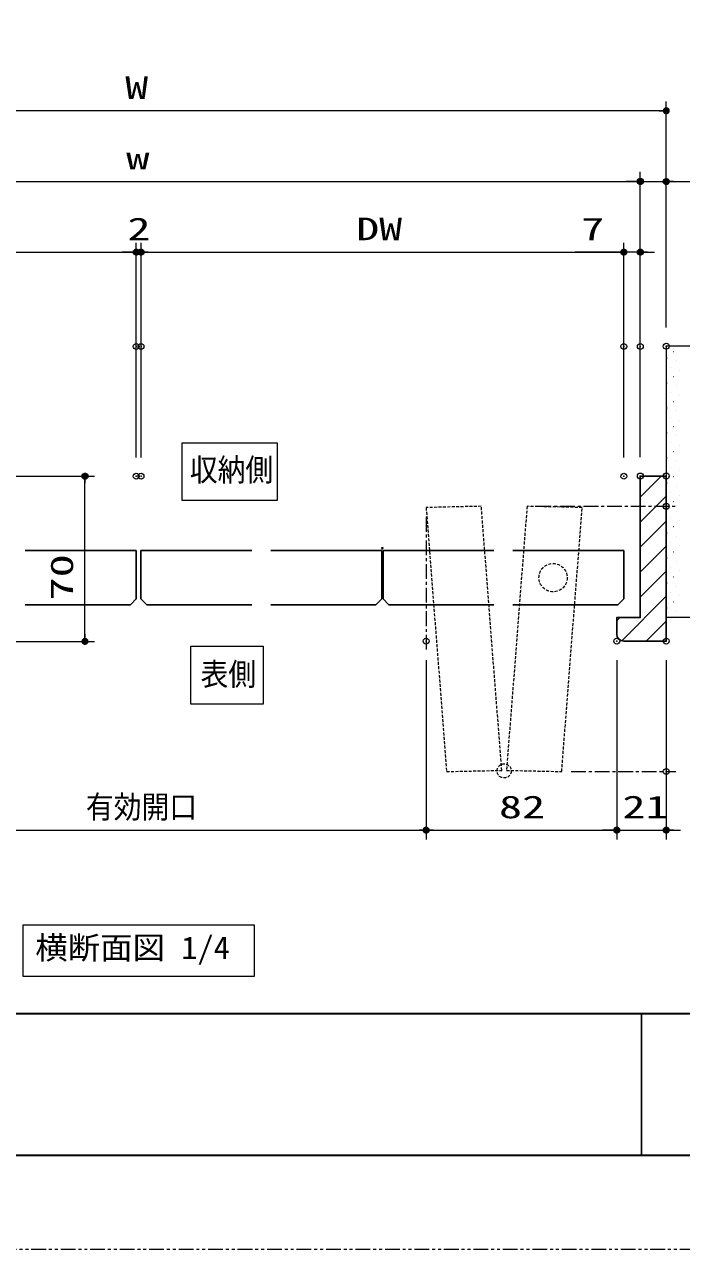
# Model space of a CAD drawing. Units: millimetres, scale not verified. Extents: x -1306 to 1306, y -607 to 607.
# Drawn here: x -485 to -206, y -594 to -75 of the extents above; entities that cross this region are included whole.
import ezdxf
from ezdxf.enums import TextEntityAlignment as Align

# ---------------------------------------------------------------- set-up
doc = ezdxf.new("R2010")
doc.units = ezdxf.units.MM
doc.header["$LTSCALE"] = 5
doc.header["$PDMODE"] = 32
doc.header["$PDSIZE"] = 2.5
for name, pattern in [('USER1', [0.375, 0.25, -0.125]), ('USER2', [2.5, 1.25, -0.25, 0.25, -0.25, 0.25, -0.25]), ('USER3', [2, 1.25, -0.25, 0.25, -0.25])]:
    doc.linetypes.add(name, pattern=pattern)
for name, color, linetype, lineweight in [('0-1_線(白)', 7, 'Continuous', 30), ('0-2_線(黄)', 2, 'Continuous', 15), ('0-4_点線(水)', 4, 'USER1', 9), ('0-5_ハッチング', 6, 'Continuous', 9), ('0-6_点線(黄)', 2, 'USER1', 15), ('0-7_寸法線', 3, 'Continuous', 13), ('0-8_陰線', 4, 'USER2', 9), ('0-9_0', 3, 'Continuous', 25), ('0-A_DEFPOINTS', 7, 'Continuous', 5), ('0-B_中心線', 3, 'USER3', 9), ('0-C_図面枠', 7, 'Continuous', 35)]:
    doc.layers.add(name, color=color, linetype=linetype, lineweight=lineweight)
doc.styles.add('ＭＳ ゴシック', font='')
doc.styles.get('ＭＳ ゴシック').set_extended_font_data('MS Gothic')

# ---------------------------------------------------------------- blocks, each defined once
blk = doc.blocks.new('_DOT')
at = {"layer": '0-9_0'}
blk.add_line((-2.5, 0), (-5, 0), dxfattribs=at)
for points in [[(0, 0), (-2.5, 0), (-2.48, 0.313)], [(0, 0), (-2.48, -0.313), (-2.5, 0)], [(0, 0), (-2.48, 0.313), (-2.421, 0.622)], [(0, 0), (-2.421, -0.622), (-2.48, -0.313)], [(0, 0), (-2.421, 0.622), (-2.324, 0.92)], [(0, 0), (-2.324, -0.92), (-2.421, -0.622)], [(0, 0), (-2.324, 0.92), (-2.191, 1.204)], [(0, 0), (-2.191, -1.204), (-2.324, -0.92)], [(0, 0), (-2.191, 1.204), (-2.023, 1.469)], [(0, 0), (-2.023, -1.469), (-2.191, -1.204)], [(0, 0), (-2.023, 1.469), (-1.822, 1.711)], [(0, 0), (-1.822, -1.711), (-2.023, -1.469)], [(0, 0), (-1.822, 1.711), (-1.594, 1.926)], [(0, 0), (-1.594, -1.926), (-1.822, -1.711)], [(0, 0), (-1.594, 1.926), (-1.34, 2.111)], [(0, 0), (-1.34, -2.111), (-1.594, -1.926)], [(0, 0), (-1.34, 2.111), (-1.064, 2.262)], [(0, 0), (-1.064, -2.262), (-1.34, -2.111)], [(0, 0), (-1.064, 2.262), (-0.773, 2.378)], [(0, 0), (-0.773, -2.378), (-1.064, -2.262)], [(0, 0), (-0.773, 2.378), (-0.468, 2.456)], [(0, 0), (-0.468, -2.456), (-0.773, -2.378)], [(0, 0), (-0.468, 2.456), (-0.157, 2.495)], [(0, 0), (-0.157, -2.495), (-0.468, -2.456)], [(0, 0), (-0.157, 2.495), (0.157, 2.495)], [(0, 0), (0.157, -2.495), (-0.157, -2.495)], [(0, 0), (0.157, 2.495), (0.468, 2.456)], [(0, 0), (0.468, 2.456), (0.773, 2.378)], [(0, 0), (0.773, 2.378), (1.064, 2.262)], [(0, 0), (1.064, 2.262), (1.34, 2.111)], [(0, 0), (1.34, 2.111), (1.594, 1.926)], [(0, 0), (1.594, 1.926), (1.822, 1.711)], [(0, 0), (1.822, 1.711), (2.023, 1.469)], [(0, 0), (2.023, 1.469), (2.191, 1.204)], [(0, 0), (2.191, 1.204), (2.324, 0.92)], [(0, 0), (2.324, 0.92), (2.421, 0.622)], [(0, 0), (2.421, 0.622), (2.48, 0.313)], [(0, 0), (2.48, 0.313), (2.5, 0)], [(0, 0), (0.468, -2.456), (0.157, -2.495)], [(0, 0), (0.773, -2.378), (0.468, -2.456)], [(0, 0), (1.064, -2.262), (0.773, -2.378)], [(0, 0), (1.34, -2.111), (1.064, -2.262)], [(0, 0), (1.594, -1.926), (1.34, -2.111)], [(0, 0), (1.822, -1.711), (1.594, -1.926)], [(0, 0), (2.023, -1.469), (1.822, -1.711)], [(0, 0), (2.191, -1.204), (2.023, -1.469)], [(0, 0), (2.324, -0.92), (2.191, -1.204)], [(0, 0), (2.421, -0.622), (2.324, -0.92)], [(0, 0), (2.48, -0.313), (2.421, -0.622)], [(0, 0), (2.5, 0), (2.48, -0.313)]]:
    blk.add_solid(points, dxfattribs=at)

msp = doc.modelspace()

# ---------------------------------------------------------------- linework, layer by layer
at = {"layer": '0-1_線(白)'}
for p, q in [((-212.442, -266.126), (-223.442, -266.126)), ((-484.254, -297.719), (-437.192, -297.719)), ((-388.129, -297.719), (-435.192, -297.719)), ((-333.067, -297.719), (-380.129, -297.719)), ((-333.067, -318.219), (-333.067, -297.719)), ((-332.567, -297.719), (-332.567, -318.219)), ((-285.504, -297.719), (-332.567, -297.719)), ((-230.442, -297.719), (-277.504, -297.719)), ((-230.442, -318.219), (-230.442, -297.719)), ((-484.254, -320.719), (-439.692, -320.719)), ((-388.129, -320.719), (-432.692, -320.719)), ((-335.567, -320.719), (-380.129, -320.719)), ((-335.567, -320.719), (-333.067, -318.219)), ((-332.567, -318.219), (-330.067, -320.719)), ((-330.067, -320.719), (-285.504, -320.719)), ((-277.504, -320.719), (-232.942, -320.719)), ((-232.942, -320.719), (-230.442, -318.219))]:
    msp.add_line(p, q, dxfattribs=at)
for points in [[(-233.442, -333.126), (-233.442, -326.126), (-223.442, -326.126), (-223.442, -266.126)], [(-212.442, -266.126), (-212.442, -336.126), (-230.442, -336.126)], [(-437.192, -297.719), (-437.192, -318.219), (-439.692, -320.719)], [(-435.192, -297.719), (-435.192, -318.219), (-432.692, -320.719)]]:
    msp.add_lwpolyline(points, dxfattribs=at)
msp.add_arc((-230.442, -333.126), 3, 180, 270, dxfattribs=at)
at = {"layer": '0-2_線(黄)'}
for p, q in [((-149.601, -211.126), (-212.442, -211.126)), ((-212.442, -211.126), (-212.442, -266.126)), ((-149.601, -326.126), (-212.442, -326.126))]:
    msp.add_line(p, q, dxfattribs=at)
msp.add_lwpolyline([(-485.207, -456.405), (-387.176, -456.405), (-387.176, -478.24), (-485.207, -478.24)], close=True, dxfattribs=at)
at = {"layer": '0-4_点線(水)'}
for p, q in [((-332.317, -296.719), (-333.317, -296.719)), ((-332.817, -297.219), (-332.817, -296.219))]:
    msp.add_line(p, q, dxfattribs=at)
msp.add_circle((-260.442, -309.219), 6, dxfattribs=at)
at = {"layer": '0-5_ハッチング'}
for p, q in [((-212.147, -216.005), (-212.097, -216.005)), ((-209.496, -213.353), (-209.446, -213.353)), ((-208.17, -217.331), (-208.12, -217.331)), ((-210.821, -219.982), (-210.771, -219.982)), ((-206.844, -221.308), (-206.794, -221.308)), ((-212.147, -226.611), (-212.097, -226.611)), ((-209.496, -223.96), (-209.446, -223.96)), ((-208.17, -227.937), (-208.12, -227.937)), ((-210.821, -230.589), (-210.771, -230.589)), ((-206.844, -231.915), (-206.794, -231.915)), ((-212.147, -237.218), (-212.097, -237.218)), ((-209.496, -234.566), (-209.446, -234.566)), ((-208.17, -238.544), (-208.12, -238.544)), ((-210.821, -241.196), (-210.771, -241.196)), ((-206.844, -242.521), (-206.794, -242.521)), ((-212.147, -247.825), (-212.097, -247.825)), ((-209.496, -245.173), (-209.446, -245.173)), ((-208.17, -249.151), (-208.12, -249.151)), ((-210.821, -251.802), (-210.771, -251.802)), ((-206.844, -253.128), (-206.794, -253.128)), ((-212.147, -258.431), (-212.097, -258.431)), ((-209.496, -255.78), (-209.446, -255.78)), ((-210.821, -262.409), (-210.771, -262.409)), ((-208.17, -259.757), (-208.12, -259.757)), ((-206.844, -263.735), (-206.794, -263.735)), ((-223.442, -275.029), (-214.539, -266.126)), ((-212.147, -269.038), (-212.097, -269.038)), ((-209.496, -266.386), (-209.446, -266.386)), ((-223.442, -285.636), (-212.442, -274.636)), ((-210.821, -273.015), (-210.771, -273.015)), ((-208.17, -270.364), (-208.12, -270.364)), ((-206.844, -274.341), (-206.794, -274.341)), ((-212.147, -279.644), (-212.097, -279.644)), ((-209.496, -276.993), (-209.446, -276.993)), ((-223.442, -296.242), (-212.442, -285.242)), ((-210.821, -283.622), (-210.771, -283.622)), ((-208.17, -280.97), (-208.12, -280.97)), ((-206.844, -284.948), (-206.794, -284.948)), ((-212.147, -290.251), (-212.097, -290.251)), ((-209.496, -287.599), (-209.446, -287.599)), ((-223.442, -306.849), (-212.442, -295.849)), ((-210.821, -294.229), (-210.771, -294.229)), ((-208.17, -291.577), (-208.12, -291.577)), ((-206.844, -295.554), (-206.794, -295.554)), ((-212.147, -300.858), (-212.097, -300.858)), ((-209.496, -298.206), (-209.446, -298.206)), ((-210.821, -304.835), (-210.771, -304.835)), ((-208.17, -302.184), (-208.12, -302.184)), ((-206.844, -306.161), (-206.794, -306.161)), ((-223.442, -317.455), (-212.442, -306.455)), ((-212.147, -311.464), (-212.097, -311.464)), ((-209.496, -308.813), (-209.446, -308.813)), ((-210.821, -315.442), (-210.771, -315.442)), ((-208.17, -312.79), (-208.12, -312.79)), ((-231.355, -335.975), (-212.442, -317.062)), ((-209.496, -319.419), (-209.446, -319.419)), ((-206.844, -316.768), (-206.794, -316.768)), ((-233.442, -327.455), (-232.112, -326.126)), ((-212.147, -322.071), (-212.097, -322.071)), ((-210.821, -326.048), (-210.771, -326.048)), ((-208.17, -323.397), (-208.12, -323.397)), ((-220.899, -336.126), (-212.442, -327.669))]:
    msp.add_line(p, q, dxfattribs=at)
at = {"layer": '0-6_点線(黄)'}
for points in [[(-305.591, -391.405), (-282.197, -390.898), (-290.894, -278.972), (-314.289, -279.479)], [(-248.094, -279.479), (-271.489, -278.972), (-280.186, -390.898), (-256.792, -391.405)]]:
    msp.add_lwpolyline(points, close=True, dxfattribs=at)
msp.add_circle((-281.192, -391.126), 3, dxfattribs=at)
at = {"layer": '0-7_寸法線'}
for p, q in [((-212.442, -203.126), (-212.442, -107.312)), ((-215.442, -111.312), (-656.942, -111.312)), ((-223.442, -258.126), (-223.442, -137.219)), ((-223.442, -203.219), (-223.442, -137.312)), ((-212.442, -203.126), (-212.442, -137.312)), ((-645.942, -141.219), (-226.442, -141.219)), ((-226.442, -141.312), (-229.442, -141.312)), ((-223.442, -141.312), (-212.442, -141.312)), ((-209.442, -141.312), (-186.537, -141.312)), ((-638.939, -171.219), (-440.192, -171.219)), ((-440.192, -171.219), (-443.192, -171.219)), ((-437.192, -258.219), (-437.192, -167.219)), ((-437.192, -203.219), (-437.192, -167.219)), ((-437.192, -171.219), (-435.189, -171.219)), ((-435.189, -258.219), (-435.189, -167.219)), ((-435.189, -203.219), (-435.189, -167.219)), ((-432.189, -171.219), (-233.442, -171.219)), ((-432.189, -171.219), (-429.189, -171.219)), ((-233.442, -171.219), (-251.108, -171.219)), ((-230.442, -203.219), (-230.442, -167.219)), ((-230.442, -258.219), (-230.442, -167.219)), ((-223.442, -171.219), (-230.442, -171.219)), ((-223.442, -203.219), (-223.442, -167.219)), ((-220.442, -171.219), (-217.442, -171.219)), ((-640.942, -266.219), (-454.942, -266.219)), ((-458.942, -333.219), (-458.942, -269.219)), ((-630.942, -336.219), (-454.942, -336.219)), ((-314.289, -344.126), (-314.289, -420.219)), ((-314.289, -344.126), (-314.289, -420.219)), ((-233.442, -344.126), (-233.442, -420.219)), ((-233.442, -344.126), (-233.442, -420.219)), ((-212.442, -344.126), (-212.442, -420.219)), ((-555.094, -416.219), (-317.289, -416.219)), ((-311.289, -416.219), (-236.442, -416.219)), ((-236.442, -416.219), (-239.442, -416.219)), ((-233.442, -416.219), (-212.442, -416.219)), ((-209.442, -416.219), (-206.442, -416.219))]:
    msp.add_line(p, q, dxfattribs=at)
for points in [[(-417.796, -276.553), (-417.796, -252.035), (-377.51, -252.035), (-377.51, -276.553)], [(-414.091, -362.817), (-414.091, -338.3), (-383.403, -338.3), (-383.403, -362.817)]]:
    msp.add_lwpolyline(points, close=True, dxfattribs=at)
at = {"layer": '0-8_陰線'}
msp.add_line((387.036, -594), (-1292.964, -594), dxfattribs=at)
at = {"layer": '0-9_0', "color": 7}
msp.add_line((-222.964, -494), (-222.964, -554), dxfattribs=at)
at = {"layer": '0-A_DEFPOINTS'}
for p in [(-223.442, -141.219), (-212.442, -141.312), (-437.192, -171.219), (-435.189, -171.219), (-230.442, -171.219), (-223.442, -171.219), (-437.192, -211.219), (-435.189, -211.219), (-230.442, -211.219), (-223.442, -211.219), (-212.442, -211.126), (-458.942, -266.219), (-437.192, -266.219), (-435.189, -266.219), (-230.442, -266.219), (-223.442, -266.126), (-212.442, -266.126), (-212.442, -266.126), (-212.442, -278.972), (-314.289, -336.126), (-233.442, -336.126), (-212.442, -336.126), (-212.442, -336.126), (-212.442, -391.405), (-314.289, -416.219), (-233.442, -416.219), (-212.442, -416.219)]:
    msp.add_point(p, dxfattribs=at)
at = {"layer": '0-B_中心線'}
for p, q in [((-267.489, -278.972), (-208.434, -278.972)), ((-314.289, -283.479), (-314.289, -340.137)), ((-252.792, -391.405), (-208.454, -391.405))]:
    msp.add_line(p, q, dxfattribs=at)
at = {"layer": '0-C_図面枠'}
msp.add_line((-1252.964, -494), (347.036, -494), dxfattribs=at)
msp.add_lwpolyline([(-1252.964, -554), (347.036, -554), (347.036, 554), (-1252.964, 554)], close=True, dxfattribs=at)

# ---------------------------------------------------------------- block references
at = {"layer": '0-7_寸法線', "xscale": 0.6, "yscale": 0.6}
for p in [(-212.442, -111.312), (-223.442, -141.219), (-223.442, -141.312), (-437.192, -171.219), (-437.192, -171.219), (-230.442, -171.219), (-230.442, -171.219), (-314.289, -416.219), (-233.442, -416.219), (-233.442, -416.219)]:
    msp.add_blockref('_DOT', p, dxfattribs=at)
for p, rotation in [((-212.442, -141.312), 180), ((-435.189, -171.219), 180), ((-435.189, -171.219), 180), ((-223.442, -171.219), 180), ((-458.942, -266.219), 90), ((-458.942, -336.219), 270), ((-314.289, -416.219), 180), ((-212.442, -416.219), 180)]:
    msp.add_blockref('_DOT', p, dxfattribs=dict(at, rotation=rotation))

# ---------------------------------------------------------------- texts
at = {"layer": '0-2_線(黄)', "style": 'ＭＳ ゴシック', "width": 1.05}
msp.add_text('横断面図 1/4', height=9.604, dxfattribs=at).set_placement((-480.014, -473.783), align=Align.BOTTOM_LEFT)
at = {"layer": '0-7_寸法線', "style": 'ＭＳ ゴシック'}
for s, width, p in [('W', 1.5, (-441.906, -109.162)), ('w', 1.5, (-441.43, -139.069)), ('2', 1.5, (-440.952, -169.069)), ('DW', 1.5, (-344.006, -169.069)), ('7', 1.5, (-248.537, -169.069)), ('収納側', 0.9, (-414.491, -271.167)), ('表側', 0.9, (-409.971, -357.799)), ('有効開口', 0.9, (-458.555, -414.069)), ('82', 1.5, (-283.389, -414.069)), ('21', 1.5, (-231.037, -414.069))]:
    msp.add_text(s, height=9.604, dxfattribs=dict(at, width=width)).set_placement(p, align=Align.BOTTOM_LEFT)
at = {"layer": '0-7_寸法線', "style": 'ＭＳ ゴシック', "width": 1.5}
msp.add_text('70', height=9.604, rotation=90, dxfattribs=at).set_placement((-461.091, -318.871), align=Align.BOTTOM_LEFT)

doc.saveas('drawing.dxf')
